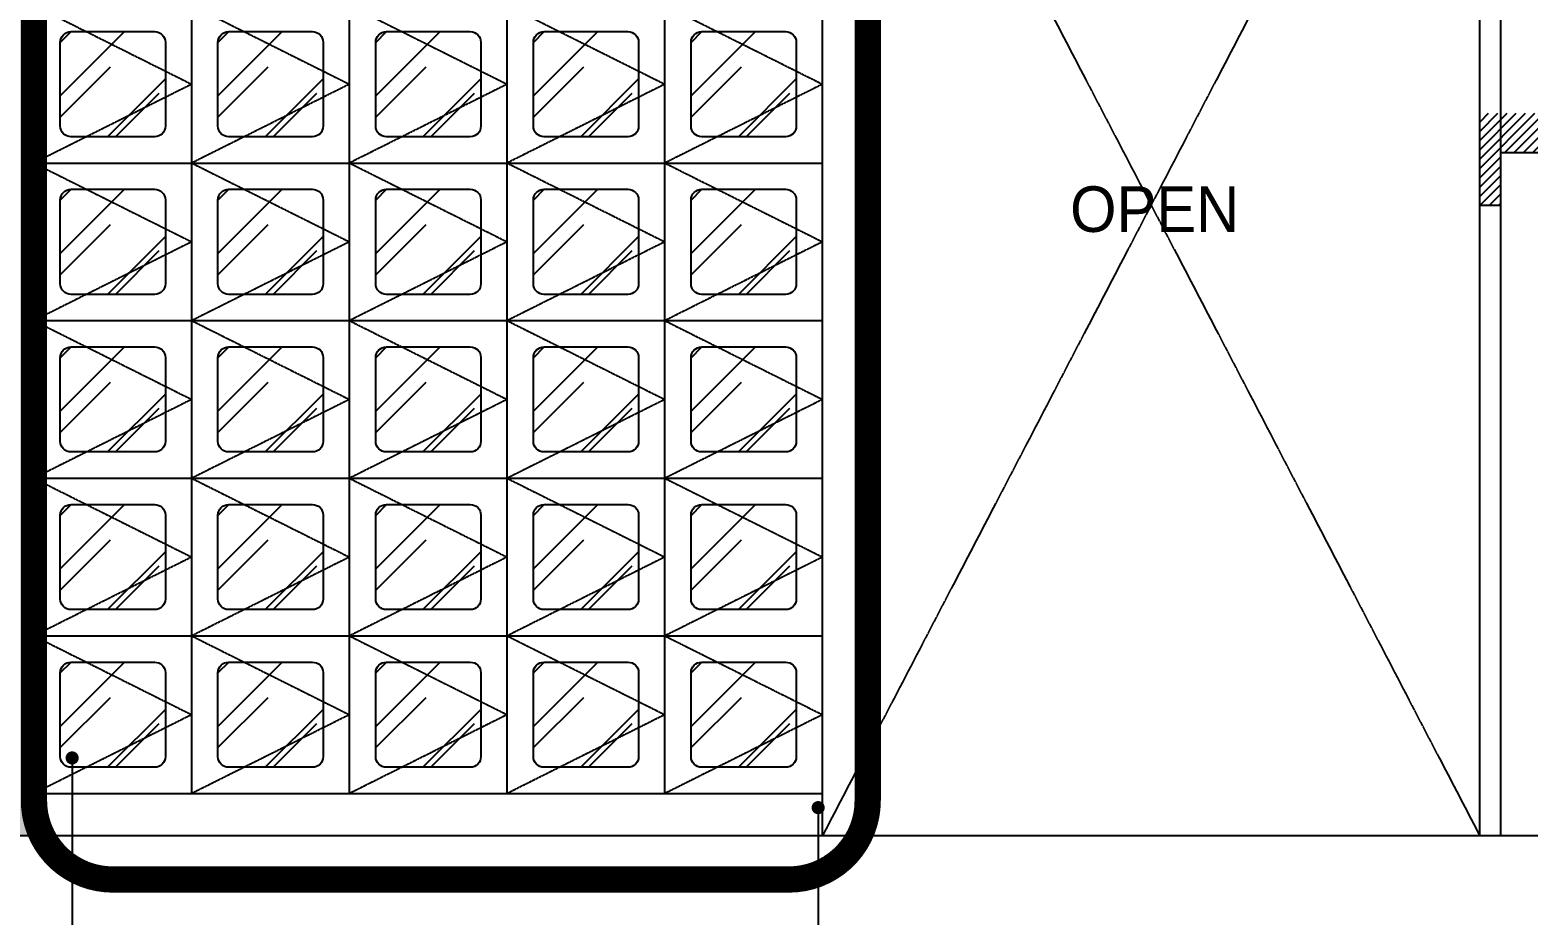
# Model space of a CAD drawing. Header units: millimetres. Extents: x 2050 to 23193, y 1089 to 24925.
# Drawn here: x 7106 to 9956, y 18864 to 20549 of the extents above; entities that cross this region are included whole.
import ezdxf
from ezdxf.enums import TextEntityAlignment as Align

# ---------------------------------------------------------------- set-up
doc = ezdxf.new("R2010")
doc.units = ezdxf.units.MM
for name, pattern in [('CENTER2', [28.575, 19.05, -3.175, 3.175, -3.175]), ('CONTINOUS', [0]), ('HIDDEN2', [1, 0.5, -0.5])]:
    doc.linetypes.add(name, pattern=pattern)
doc.layers.add('도면폼선_타이틀', color=7, linetype='Continuous')
doc.styles.add('도면타이틀', font='')
doc.styles.add('아트애이앤이', font='HYWULM.TTF')
doc.styles.get('도면타이틀').set_extended_font_data('HY울릉도L')
doc.dimstyles.new('dfsfsf', dxfattribs={"dimscale": 50, "dimtxt": 2.2, "dimasz": 1, "dimexe": 1.5, "dimexo": 1.5, "dimgap": 1, "dimtad": 1, "dimdec": 0, "dimlunit": 6, "dimtxsty": '도면타이틀', "dimblk": 'DOT', "dimcen": 2.5, "dimclrd": 9, "dimclre": 9, "dimclrt": 7, "dimadec": 0, "dimazin": 0, "dimtfac": 1, "dimtdec": 0, "dimtix": 1, "dimtmove": 2, "dimatfit": 3, "dimldrblk": 'DOT', "dimfxl": 1.5, "dimarcsym": 0})

# ---------------------------------------------------------------- blocks, each defined once
blk = doc.blocks.new('_Dot')
at = {"color": 0, "linetype": 'ByBlock', "lineweight": -2}
blk.add_line((-0.5, 0), (-1, 0), dxfattribs=at)
at = {"color": 0, "linetype": 'ByBlock', "const_width": 0.5}
blk.add_lwpolyline([(-0.25, 0, 1), (0.25, 0, 1)], format="xyb", close=True, dxfattribs=at)
blk = doc.blocks.new('DOT')
at = {"color": 0, "linetype": 'ByBlock'}
blk.add_line((-0.5, 0), (-1, 0), dxfattribs=at)
at = {"color": 0, "linetype": 'ByBlock', "const_width": 0.5}
blk.add_lwpolyline([(-0.25, 0, 1), (0.25, 0, 1)], format="xyb", close=True, dxfattribs=at)

msp = doc.modelspace()

# ---------------------------------------------------------------- hatches: boundary and pattern name
at = {"ltscale": 2, "transparency": 33554534}
h = msp.add_hatch(dxfattribs=at)
h.set_pattern_fill('DOTS,_O', color=8, scale=300)
h.set_pattern_definition([(0, (308901.143, 580077.199), (9.375, 18.75), [0, -18.75])])
h.paths.add_polyline_path([(7113.5, 21415.8), (7013.5, 21415.8), (7013.5, 19016.1), (7113.5, 19016.1)])
at = {"ltscale": 2}
h = msp.add_hatch(dxfattribs=at)
h.set_pattern_fill('AR-RROOF', color=8, scale=150, angle=45, style=0)
h.set_pattern_definition([(45, (308901.14, 579477.2), (127.27922, 339.411255), [2250, -300, 750, -150]), (45, (308989.18, 579671.3), (-247.13382, 35.001786), [450, -49.5, 900, -112.5]), (45, (308864.02, 579620.39), (480.479058, 622.607521), [1200, -210, 600, -150])])
edge = h.paths.add_edge_path()
edge.add_line((7183.5, 20545.8), (7343.5, 20545.8))
edge.add_arc((7343.5, 20525.8), 20, 0, 90, ccw=False)
edge.add_line((7363.5, 20525.8), (7363.5, 20365.8))
edge.add_arc((7343.5, 20365.8), 20, -90, 0, ccw=False)
edge.add_line((7343.5, 20345.8), (7183.5, 20345.8))
edge.add_arc((7183.5, 20365.8), 20, 180, 270, ccw=False)
edge.add_line((7163.5, 20365.8), (7163.5, 20525.8))
edge.add_arc((7183.5, 20525.8), 20, 90, 180, ccw=False)
h = msp.add_hatch(dxfattribs=at)
h.set_pattern_fill('AR-RROOF', color=8, scale=150, angle=45, style=0)
h.set_pattern_definition([(45, (309201.14, 579477.2), (127.27922, 339.411255), [2250, -300, 750, -150]), (45, (309289.18, 579671.3), (-247.13382, 35.001786), [450, -49.5, 900, -112.5]), (45, (309164.02, 579620.39), (480.479058, 622.607521), [1200, -210, 600, -150])])
edge = h.paths.add_edge_path()
edge.add_line((7483.5, 20545.8), (7643.5, 20545.8))
edge.add_arc((7643.5, 20525.8), 20, 0, 90, ccw=False)
edge.add_line((7663.5, 20525.8), (7663.5, 20365.8))
edge.add_arc((7643.5, 20365.8), 20, -90, 0, ccw=False)
edge.add_line((7643.5, 20345.8), (7483.5, 20345.8))
edge.add_arc((7483.5, 20365.8), 20, 180, 270, ccw=False)
edge.add_line((7463.5, 20365.8), (7463.5, 20525.8))
edge.add_arc((7483.5, 20525.8), 20, 90, 180, ccw=False)
h = msp.add_hatch(dxfattribs=at)
h.set_pattern_fill('AR-RROOF', color=8, scale=150, angle=45, style=0)
h.set_pattern_definition([(45, (309501.14, 579477.2), (127.27922, 339.411255), [2250, -300, 750, -150]), (45, (309589.18, 579671.3), (-247.13382, 35.001786), [450, -49.5, 900, -112.5]), (45, (309464.02, 579620.39), (480.479058, 622.607521), [1200, -210, 600, -150])])
edge = h.paths.add_edge_path()
edge.add_line((7783.5, 20545.8), (7943.5, 20545.8))
edge.add_arc((7943.5, 20525.8), 20, 0, 90, ccw=False)
edge.add_line((7963.5, 20525.8), (7963.5, 20365.8))
edge.add_arc((7943.5, 20365.8), 20, -90, 0, ccw=False)
edge.add_line((7943.5, 20345.8), (7783.5, 20345.8))
edge.add_arc((7783.5, 20365.8), 20, 180, 270, ccw=False)
edge.add_line((7763.5, 20365.8), (7763.5, 20525.8))
edge.add_arc((7783.5, 20525.8), 20, 90, 180, ccw=False)
h = msp.add_hatch(dxfattribs=at)
h.set_pattern_fill('AR-RROOF', color=8, scale=150, angle=45, style=0)
h.set_pattern_definition([(45, (309801.14, 579477.2), (127.27922, 339.411255), [2250, -300, 750, -150]), (45, (309889.18, 579671.3), (-247.13382, 35.001786), [450, -49.5, 900, -112.5]), (45, (309764.02, 579620.39), (480.479058, 622.607521), [1200, -210, 600, -150])])
edge = h.paths.add_edge_path()
edge.add_line((8083.5, 20545.8), (8243.5, 20545.8))
edge.add_arc((8243.5, 20525.8), 20, 0, 90, ccw=False)
edge.add_line((8263.5, 20525.8), (8263.5, 20365.8))
edge.add_arc((8243.5, 20365.8), 20, -90, 0, ccw=False)
edge.add_line((8243.5, 20345.8), (8083.5, 20345.8))
edge.add_arc((8083.5, 20365.8), 20, 180, 270, ccw=False)
edge.add_line((8063.5, 20365.8), (8063.5, 20525.8))
edge.add_arc((8083.5, 20525.8), 20, 90, 180, ccw=False)
h = msp.add_hatch(dxfattribs=at)
h.set_pattern_fill('AR-RROOF', color=8, scale=150, angle=45, style=0)
h.set_pattern_definition([(45, (310101.14, 579477.2), (127.27922, 339.411255), [2250, -300, 750, -150]), (45, (310189.18, 579671.3), (-247.13382, 35.001786), [450, -49.5, 900, -112.5]), (45, (310064.02, 579620.39), (480.479058, 622.607521), [1200, -210, 600, -150])])
edge = h.paths.add_edge_path()
edge.add_line((8383.5, 20545.8), (8543.5, 20545.8))
edge.add_arc((8543.5, 20525.8), 20, 0, 90, ccw=False)
edge.add_line((8563.5, 20525.8), (8563.5, 20365.8))
edge.add_arc((8543.5, 20365.8), 20, -90, 0, ccw=False)
edge.add_line((8543.5, 20345.8), (8383.5, 20345.8))
edge.add_arc((8383.5, 20365.8), 20, 180, 270, ccw=False)
edge.add_line((8363.5, 20365.8), (8363.5, 20525.8))
edge.add_arc((8383.5, 20525.8), 20, 90, 180, ccw=False)
at = {"ltscale": 2, "transparency": 33554534}
h = msp.add_hatch(dxfattribs=at)
h.set_pattern_fill('ANSI31', color=251, scale=100)
h.set_pattern_definition([(45, (307120.614, 579773.019), (-8.83883476, 8.83883476), [])])
h.paths.add_polyline_path([(10813, 20390.4), (10623.5, 20390.4), (10623.5, 20315.8), (10813, 20315.8)])
h.paths.add_polyline_path([(10623.5, 20390.4), (10583.5, 20390.4), (10583.5, 20215.8), (10623.5, 20215.8), (10623.5, 20315.8)])
h.paths.add_polyline_path([(10583.5, 20390.4), (10383.5, 20390.4), (10383.5, 20315.8), (10583.5, 20315.8)])
h.paths.add_polyline_path([(10383.5, 20390.4), (10343.5, 20390.4), (10343.5, 20215.8), (10383.5, 20215.8), (10383.5, 20315.8)])
h.paths.add_polyline_path([(10343.5, 20390.4), (10143.5, 20390.4), (10143.5, 20315.8), (10343.5, 20315.8)])
h.paths.add_polyline_path([(10143.5, 20390.4), (10103.5, 20390.4), (10103.5, 20215.8), (10143.5, 20215.8), (10143.5, 20315.8)])
h.paths.add_polyline_path([(10103.5, 20390.4), (9903.5, 20390.4), (9903.5, 20315.8), (10103.5, 20315.8)])
h.paths.add_polyline_path([(9903.5, 20390.4), (9863.5, 20390.4), (9863.5, 20215.8), (9903.5, 20215.8), (9903.5, 20315.8)])
at = {"ltscale": 2}
h = msp.add_hatch(dxfattribs=at)
h.set_pattern_fill('AR-RROOF', color=8, scale=150, angle=45, style=0)
h.set_pattern_definition([(45, (308901.14, 579177.2), (127.27922, 339.411255), [2250, -300, 750, -150]), (45, (308989.18, 579371.3), (-247.13382, 35.001786), [450, -49.5, 900, -112.5]), (45, (308864.02, 579320.39), (480.479058, 622.607521), [1200, -210, 600, -150])])
edge = h.paths.add_edge_path()
edge.add_line((7183.5, 20245.8), (7343.5, 20245.8))
edge.add_arc((7343.5, 20225.8), 20, 0, 90, ccw=False)
edge.add_line((7363.5, 20225.8), (7363.5, 20065.8))
edge.add_arc((7343.5, 20065.8), 20, -90, 0, ccw=False)
edge.add_line((7343.5, 20045.8), (7183.5, 20045.8))
edge.add_arc((7183.5, 20065.8), 20, 180, 270, ccw=False)
edge.add_line((7163.5, 20065.8), (7163.5, 20225.8))
edge.add_arc((7183.5, 20225.8), 20, 90, 180, ccw=False)
h = msp.add_hatch(dxfattribs=at)
h.set_pattern_fill('AR-RROOF', color=8, scale=150, angle=45, style=0)
h.set_pattern_definition([(45, (309201.14, 579177.2), (127.27922, 339.411255), [2250, -300, 750, -150]), (45, (309289.18, 579371.3), (-247.13382, 35.001786), [450, -49.5, 900, -112.5]), (45, (309164.02, 579320.39), (480.479058, 622.607521), [1200, -210, 600, -150])])
edge = h.paths.add_edge_path()
edge.add_line((7483.5, 20245.8), (7643.5, 20245.8))
edge.add_arc((7643.5, 20225.8), 20, 0, 90, ccw=False)
edge.add_line((7663.5, 20225.8), (7663.5, 20065.8))
edge.add_arc((7643.5, 20065.8), 20, -90, 0, ccw=False)
edge.add_line((7643.5, 20045.8), (7483.5, 20045.8))
edge.add_arc((7483.5, 20065.8), 20, 180, 270, ccw=False)
edge.add_line((7463.5, 20065.8), (7463.5, 20225.8))
edge.add_arc((7483.5, 20225.8), 20, 90, 180, ccw=False)
h = msp.add_hatch(dxfattribs=at)
h.set_pattern_fill('AR-RROOF', color=8, scale=150, angle=45, style=0)
h.set_pattern_definition([(45, (309501.14, 579177.2), (127.27922, 339.411255), [2250, -300, 750, -150]), (45, (309589.18, 579371.3), (-247.13382, 35.001786), [450, -49.5, 900, -112.5]), (45, (309464.02, 579320.39), (480.479058, 622.607521), [1200, -210, 600, -150])])
edge = h.paths.add_edge_path()
edge.add_line((7783.5, 20245.8), (7943.5, 20245.8))
edge.add_arc((7943.5, 20225.8), 20, 0, 90, ccw=False)
edge.add_line((7963.5, 20225.8), (7963.5, 20065.8))
edge.add_arc((7943.5, 20065.8), 20, -90, 0, ccw=False)
edge.add_line((7943.5, 20045.8), (7783.5, 20045.8))
edge.add_arc((7783.5, 20065.8), 20, 180, 270, ccw=False)
edge.add_line((7763.5, 20065.8), (7763.5, 20225.8))
edge.add_arc((7783.5, 20225.8), 20, 90, 180, ccw=False)
h = msp.add_hatch(dxfattribs=at)
h.set_pattern_fill('AR-RROOF', color=8, scale=150, angle=45, style=0)
h.set_pattern_definition([(45, (309801.14, 579177.2), (127.27922, 339.411255), [2250, -300, 750, -150]), (45, (309889.18, 579371.3), (-247.13382, 35.001786), [450, -49.5, 900, -112.5]), (45, (309764.02, 579320.39), (480.479058, 622.607521), [1200, -210, 600, -150])])
edge = h.paths.add_edge_path()
edge.add_line((8083.5, 20245.8), (8243.5, 20245.8))
edge.add_arc((8243.5, 20225.8), 20, 0, 90, ccw=False)
edge.add_line((8263.5, 20225.8), (8263.5, 20065.8))
edge.add_arc((8243.5, 20065.8), 20, -90, 0, ccw=False)
edge.add_line((8243.5, 20045.8), (8083.5, 20045.8))
edge.add_arc((8083.5, 20065.8), 20, 180, 270, ccw=False)
edge.add_line((8063.5, 20065.8), (8063.5, 20225.8))
edge.add_arc((8083.5, 20225.8), 20, 90, 180, ccw=False)
h = msp.add_hatch(dxfattribs=at)
h.set_pattern_fill('AR-RROOF', color=8, scale=150, angle=45, style=0)
h.set_pattern_definition([(45, (310101.14, 579177.2), (127.27922, 339.411255), [2250, -300, 750, -150]), (45, (310189.18, 579371.3), (-247.13382, 35.001786), [450, -49.5, 900, -112.5]), (45, (310064.02, 579320.39), (480.479058, 622.607521), [1200, -210, 600, -150])])
edge = h.paths.add_edge_path()
edge.add_line((8383.5, 20245.8), (8543.5, 20245.8))
edge.add_arc((8543.5, 20225.8), 20, 0, 90, ccw=False)
edge.add_line((8563.5, 20225.8), (8563.5, 20065.8))
edge.add_arc((8543.5, 20065.8), 20, -90, 0, ccw=False)
edge.add_line((8543.5, 20045.8), (8383.5, 20045.8))
edge.add_arc((8383.5, 20065.8), 20, 180, 270, ccw=False)
edge.add_line((8363.5, 20065.8), (8363.5, 20225.8))
edge.add_arc((8383.5, 20225.8), 20, 90, 180, ccw=False)
h = msp.add_hatch(dxfattribs=at)
h.set_pattern_fill('AR-RROOF', color=8, scale=150, angle=45, style=0)
h.set_pattern_definition([(45, (308901.14, 578877.2), (127.27922, 339.411255), [2250, -300, 750, -150]), (45, (308989.18, 579071.3), (-247.13382, 35.001786), [450, -49.5, 900, -112.5]), (45, (308864.02, 579020.39), (480.479058, 622.607521), [1200, -210, 600, -150])])
edge = h.paths.add_edge_path()
edge.add_line((7183.5, 19945.8), (7343.5, 19945.8))
edge.add_arc((7343.5, 19925.8), 20, 0, 90, ccw=False)
edge.add_line((7363.5, 19925.8), (7363.5, 19765.8))
edge.add_arc((7343.5, 19765.8), 20, -90, 0, ccw=False)
edge.add_line((7343.5, 19745.8), (7183.5, 19745.8))
edge.add_arc((7183.5, 19765.8), 20, 180, 270, ccw=False)
edge.add_line((7163.5, 19765.8), (7163.5, 19925.8))
edge.add_arc((7183.5, 19925.8), 20, 90, 180, ccw=False)
h = msp.add_hatch(dxfattribs=at)
h.set_pattern_fill('AR-RROOF', color=8, scale=150, angle=45, style=0)
h.set_pattern_definition([(45, (309201.14, 578877.2), (127.27922, 339.411255), [2250, -300, 750, -150]), (45, (309289.18, 579071.3), (-247.13382, 35.001786), [450, -49.5, 900, -112.5]), (45, (309164.02, 579020.39), (480.479058, 622.607521), [1200, -210, 600, -150])])
edge = h.paths.add_edge_path()
edge.add_line((7483.5, 19945.8), (7643.5, 19945.8))
edge.add_arc((7643.5, 19925.8), 20, 0, 90, ccw=False)
edge.add_line((7663.5, 19925.8), (7663.5, 19765.8))
edge.add_arc((7643.5, 19765.8), 20, -90, 0, ccw=False)
edge.add_line((7643.5, 19745.8), (7483.5, 19745.8))
edge.add_arc((7483.5, 19765.8), 20, 180, 270, ccw=False)
edge.add_line((7463.5, 19765.8), (7463.5, 19925.8))
edge.add_arc((7483.5, 19925.8), 20, 90, 180, ccw=False)
h = msp.add_hatch(dxfattribs=at)
h.set_pattern_fill('AR-RROOF', color=8, scale=150, angle=45, style=0)
h.set_pattern_definition([(45, (309501.14, 578877.2), (127.27922, 339.411255), [2250, -300, 750, -150]), (45, (309589.18, 579071.3), (-247.13382, 35.001786), [450, -49.5, 900, -112.5]), (45, (309464.02, 579020.39), (480.479058, 622.607521), [1200, -210, 600, -150])])
edge = h.paths.add_edge_path()
edge.add_line((7783.5, 19945.8), (7943.5, 19945.8))
edge.add_arc((7943.5, 19925.8), 20, 0, 90, ccw=False)
edge.add_line((7963.5, 19925.8), (7963.5, 19765.8))
edge.add_arc((7943.5, 19765.8), 20, -90, 0, ccw=False)
edge.add_line((7943.5, 19745.8), (7783.5, 19745.8))
edge.add_arc((7783.5, 19765.8), 20, 180, 270, ccw=False)
edge.add_line((7763.5, 19765.8), (7763.5, 19925.8))
edge.add_arc((7783.5, 19925.8), 20, 90, 180, ccw=False)
h = msp.add_hatch(dxfattribs=at)
h.set_pattern_fill('AR-RROOF', color=8, scale=150, angle=45, style=0)
h.set_pattern_definition([(45, (309801.14, 578877.2), (127.27922, 339.411255), [2250, -300, 750, -150]), (45, (309889.18, 579071.3), (-247.13382, 35.001786), [450, -49.5, 900, -112.5]), (45, (309764.02, 579020.39), (480.479058, 622.607521), [1200, -210, 600, -150])])
edge = h.paths.add_edge_path()
edge.add_line((8083.5, 19945.8), (8243.5, 19945.8))
edge.add_arc((8243.5, 19925.8), 20, 0, 90, ccw=False)
edge.add_line((8263.5, 19925.8), (8263.5, 19765.8))
edge.add_arc((8243.5, 19765.8), 20, -90, 0, ccw=False)
edge.add_line((8243.5, 19745.8), (8083.5, 19745.8))
edge.add_arc((8083.5, 19765.8), 20, 180, 270, ccw=False)
edge.add_line((8063.5, 19765.8), (8063.5, 19925.8))
edge.add_arc((8083.5, 19925.8), 20, 90, 180, ccw=False)
h = msp.add_hatch(dxfattribs=at)
h.set_pattern_fill('AR-RROOF', color=8, scale=150, angle=45, style=0)
h.set_pattern_definition([(45, (310101.14, 578877.2), (127.27922, 339.411255), [2250, -300, 750, -150]), (45, (310189.18, 579071.3), (-247.13382, 35.001786), [450, -49.5, 900, -112.5]), (45, (310064.02, 579020.39), (480.479058, 622.607521), [1200, -210, 600, -150])])
edge = h.paths.add_edge_path()
edge.add_line((8383.5, 19945.8), (8543.5, 19945.8))
edge.add_arc((8543.5, 19925.8), 20, 0, 90, ccw=False)
edge.add_line((8563.5, 19925.8), (8563.5, 19765.8))
edge.add_arc((8543.5, 19765.8), 20, -90, 0, ccw=False)
edge.add_line((8543.5, 19745.8), (8383.5, 19745.8))
edge.add_arc((8383.5, 19765.8), 20, 180, 270, ccw=False)
edge.add_line((8363.5, 19765.8), (8363.5, 19925.8))
edge.add_arc((8383.5, 19925.8), 20, 90, 180, ccw=False)
h = msp.add_hatch(dxfattribs=at)
h.set_pattern_fill('AR-RROOF', color=8, scale=150, angle=45, style=0)
h.set_pattern_definition([(45, (308901.14, 578577.2), (127.27922, 339.411255), [2250, -300, 750, -150]), (45, (308989.18, 578771.3), (-247.13382, 35.001786), [450, -49.5, 900, -112.5]), (45, (308864.02, 578720.39), (480.479058, 622.607521), [1200, -210, 600, -150])])
edge = h.paths.add_edge_path()
edge.add_line((7183.5, 19645.8), (7343.5, 19645.8))
edge.add_arc((7343.5, 19625.8), 20, 0, 90, ccw=False)
edge.add_line((7363.5, 19625.8), (7363.5, 19465.8))
edge.add_arc((7343.5, 19465.8), 20, -90, 0, ccw=False)
edge.add_line((7343.5, 19445.8), (7183.5, 19445.8))
edge.add_arc((7183.5, 19465.8), 20, 180, 270, ccw=False)
edge.add_line((7163.5, 19465.8), (7163.5, 19625.8))
edge.add_arc((7183.5, 19625.8), 20, 90, 180, ccw=False)
h = msp.add_hatch(dxfattribs=at)
h.set_pattern_fill('AR-RROOF', color=8, scale=150, angle=45, style=0)
h.set_pattern_definition([(45, (309201.14, 578577.2), (127.27922, 339.411255), [2250, -300, 750, -150]), (45, (309289.18, 578771.3), (-247.13382, 35.001786), [450, -49.5, 900, -112.5]), (45, (309164.02, 578720.39), (480.479058, 622.607521), [1200, -210, 600, -150])])
edge = h.paths.add_edge_path()
edge.add_line((7483.5, 19645.8), (7643.5, 19645.8))
edge.add_arc((7643.5, 19625.8), 20, 0, 90, ccw=False)
edge.add_line((7663.5, 19625.8), (7663.5, 19465.8))
edge.add_arc((7643.5, 19465.8), 20, -90, 0, ccw=False)
edge.add_line((7643.5, 19445.8), (7483.5, 19445.8))
edge.add_arc((7483.5, 19465.8), 20, 180, 270, ccw=False)
edge.add_line((7463.5, 19465.8), (7463.5, 19625.8))
edge.add_arc((7483.5, 19625.8), 20, 90, 180, ccw=False)
h = msp.add_hatch(dxfattribs=at)
h.set_pattern_fill('AR-RROOF', color=8, scale=150, angle=45, style=0)
h.set_pattern_definition([(45, (309501.14, 578577.2), (127.27922, 339.411255), [2250, -300, 750, -150]), (45, (309589.18, 578771.3), (-247.13382, 35.001786), [450, -49.5, 900, -112.5]), (45, (309464.02, 578720.39), (480.479058, 622.607521), [1200, -210, 600, -150])])
edge = h.paths.add_edge_path()
edge.add_line((7783.5, 19645.8), (7943.5, 19645.8))
edge.add_arc((7943.5, 19625.8), 20, 0, 90, ccw=False)
edge.add_line((7963.5, 19625.8), (7963.5, 19465.8))
edge.add_arc((7943.5, 19465.8), 20, -90, 0, ccw=False)
edge.add_line((7943.5, 19445.8), (7783.5, 19445.8))
edge.add_arc((7783.5, 19465.8), 20, 180, 270, ccw=False)
edge.add_line((7763.5, 19465.8), (7763.5, 19625.8))
edge.add_arc((7783.5, 19625.8), 20, 90, 180, ccw=False)
h = msp.add_hatch(dxfattribs=at)
h.set_pattern_fill('AR-RROOF', color=8, scale=150, angle=45, style=0)
h.set_pattern_definition([(45, (309801.14, 578577.2), (127.27922, 339.411255), [2250, -300, 750, -150]), (45, (309889.18, 578771.3), (-247.13382, 35.001786), [450, -49.5, 900, -112.5]), (45, (309764.02, 578720.39), (480.479058, 622.607521), [1200, -210, 600, -150])])
edge = h.paths.add_edge_path()
edge.add_line((8083.5, 19645.8), (8243.5, 19645.8))
edge.add_arc((8243.5, 19625.8), 20, 0, 90, ccw=False)
edge.add_line((8263.5, 19625.8), (8263.5, 19465.8))
edge.add_arc((8243.5, 19465.8), 20, -90, 0, ccw=False)
edge.add_line((8243.5, 19445.8), (8083.5, 19445.8))
edge.add_arc((8083.5, 19465.8), 20, 180, 270, ccw=False)
edge.add_line((8063.5, 19465.8), (8063.5, 19625.8))
edge.add_arc((8083.5, 19625.8), 20, 90, 180, ccw=False)
h = msp.add_hatch(dxfattribs=at)
h.set_pattern_fill('AR-RROOF', color=8, scale=150, angle=45, style=0)
h.set_pattern_definition([(45, (310101.14, 578577.2), (127.27922, 339.411255), [2250, -300, 750, -150]), (45, (310189.18, 578771.3), (-247.13382, 35.001786), [450, -49.5, 900, -112.5]), (45, (310064.02, 578720.39), (480.479058, 622.607521), [1200, -210, 600, -150])])
edge = h.paths.add_edge_path()
edge.add_line((8383.5, 19645.8), (8543.5, 19645.8))
edge.add_arc((8543.5, 19625.8), 20, 0, 90, ccw=False)
edge.add_line((8563.5, 19625.8), (8563.5, 19465.8))
edge.add_arc((8543.5, 19465.8), 20, -90, 0, ccw=False)
edge.add_line((8543.5, 19445.8), (8383.5, 19445.8))
edge.add_arc((8383.5, 19465.8), 20, 180, 270, ccw=False)
edge.add_line((8363.5, 19465.8), (8363.5, 19625.8))
edge.add_arc((8383.5, 19625.8), 20, 90, 180, ccw=False)
h = msp.add_hatch(dxfattribs=at)
h.set_pattern_fill('AR-RROOF', color=8, scale=150, angle=45, style=0)
h.set_pattern_definition([(45, (308901.14, 578277.2), (127.27922, 339.411255), [2250, -300, 750, -150]), (45, (308989.18, 578471.3), (-247.13382, 35.001786), [450, -49.5, 900, -112.5]), (45, (308864.02, 578420.39), (480.479058, 622.607521), [1200, -210, 600, -150])])
edge = h.paths.add_edge_path()
edge.add_line((7183.5, 19345.8), (7343.5, 19345.8))
edge.add_arc((7343.5, 19325.8), 20, 0, 90, ccw=False)
edge.add_line((7363.5, 19325.8), (7363.5, 19165.8))
edge.add_arc((7343.5, 19165.8), 20, -90, 0, ccw=False)
edge.add_line((7343.5, 19145.8), (7183.5, 19145.8))
edge.add_arc((7183.5, 19165.8), 20, 180, 270, ccw=False)
edge.add_line((7163.5, 19165.8), (7163.5, 19325.8))
edge.add_arc((7183.5, 19325.8), 20, 90, 180, ccw=False)
h = msp.add_hatch(dxfattribs=at)
h.set_pattern_fill('AR-RROOF', color=8, scale=150, angle=45, style=0)
h.set_pattern_definition([(45, (309201.14, 578277.2), (127.27922, 339.411255), [2250, -300, 750, -150]), (45, (309289.18, 578471.3), (-247.13382, 35.001786), [450, -49.5, 900, -112.5]), (45, (309164.02, 578420.39), (480.479058, 622.607521), [1200, -210, 600, -150])])
edge = h.paths.add_edge_path()
edge.add_line((7483.5, 19345.8), (7643.5, 19345.8))
edge.add_arc((7643.5, 19325.8), 20, 0, 90, ccw=False)
edge.add_line((7663.5, 19325.8), (7663.5, 19165.8))
edge.add_arc((7643.5, 19165.8), 20, -90, 0, ccw=False)
edge.add_line((7643.5, 19145.8), (7483.5, 19145.8))
edge.add_arc((7483.5, 19165.8), 20, 180, 270, ccw=False)
edge.add_line((7463.5, 19165.8), (7463.5, 19325.8))
edge.add_arc((7483.5, 19325.8), 20, 90, 180, ccw=False)
h = msp.add_hatch(dxfattribs=at)
h.set_pattern_fill('AR-RROOF', color=8, scale=150, angle=45, style=0)
h.set_pattern_definition([(45, (309501.14, 578277.2), (127.27922, 339.411255), [2250, -300, 750, -150]), (45, (309589.18, 578471.3), (-247.13382, 35.001786), [450, -49.5, 900, -112.5]), (45, (309464.02, 578420.39), (480.479058, 622.607521), [1200, -210, 600, -150])])
edge = h.paths.add_edge_path()
edge.add_line((7783.5, 19345.8), (7943.5, 19345.8))
edge.add_arc((7943.5, 19325.8), 20, 0, 90, ccw=False)
edge.add_line((7963.5, 19325.8), (7963.5, 19165.8))
edge.add_arc((7943.5, 19165.8), 20, -90, 0, ccw=False)
edge.add_line((7943.5, 19145.8), (7783.5, 19145.8))
edge.add_arc((7783.5, 19165.8), 20, 180, 270, ccw=False)
edge.add_line((7763.5, 19165.8), (7763.5, 19325.8))
edge.add_arc((7783.5, 19325.8), 20, 90, 180, ccw=False)
h = msp.add_hatch(dxfattribs=at)
h.set_pattern_fill('AR-RROOF', color=8, scale=150, angle=45, style=0)
h.set_pattern_definition([(45, (309801.14, 578277.2), (127.27922, 339.411255), [2250, -300, 750, -150]), (45, (309889.18, 578471.3), (-247.13382, 35.001786), [450, -49.5, 900, -112.5]), (45, (309764.02, 578420.39), (480.479058, 622.607521), [1200, -210, 600, -150])])
edge = h.paths.add_edge_path()
edge.add_line((8083.5, 19345.8), (8243.5, 19345.8))
edge.add_arc((8243.5, 19325.8), 20, 0, 90, ccw=False)
edge.add_line((8263.5, 19325.8), (8263.5, 19165.8))
edge.add_arc((8243.5, 19165.8), 20, -90, 0, ccw=False)
edge.add_line((8243.5, 19145.8), (8083.5, 19145.8))
edge.add_arc((8083.5, 19165.8), 20, 180, 270, ccw=False)
edge.add_line((8063.5, 19165.8), (8063.5, 19325.8))
edge.add_arc((8083.5, 19325.8), 20, 90, 180, ccw=False)
h = msp.add_hatch(dxfattribs=at)
h.set_pattern_fill('AR-RROOF', color=8, scale=150, angle=45, style=0)
h.set_pattern_definition([(45, (310101.14, 578277.2), (127.27922, 339.411255), [2250, -300, 750, -150]), (45, (310189.18, 578471.3), (-247.13382, 35.001786), [450, -49.5, 900, -112.5]), (45, (310064.02, 578420.39), (480.479058, 622.607521), [1200, -210, 600, -150])])
edge = h.paths.add_edge_path()
edge.add_line((8383.5, 19345.8), (8543.5, 19345.8))
edge.add_arc((8543.5, 19325.8), 20, 0, 90, ccw=False)
edge.add_line((8563.5, 19325.8), (8563.5, 19165.8))
edge.add_arc((8543.5, 19165.8), 20, -90, 0, ccw=False)
edge.add_line((8543.5, 19145.8), (8383.5, 19145.8))
edge.add_arc((8383.5, 19165.8), 20, 180, 270, ccw=False)
edge.add_line((8363.5, 19165.8), (8363.5, 19325.8))
edge.add_arc((8383.5, 19325.8), 20, 90, 180, ccw=False)

# ---------------------------------------------------------------- linework, layer by layer
at = {"color": 3, "linetype": 'CONTINOUS', "ltscale": 0.5}
for p, q in [((7113.5, 19015.8), (7113.5, 21415.8)), ((9863.5, 19015.8), (9863.5, 21415.8)), ((4333.5, 19015.8), (16063.5, 19015.8))]:
    msp.add_line(p, q, dxfattribs=at)
at = {"color": 4, "linetype": 'CONTINOUS', "ltscale": 0.5}
for p, q in [((8613.5, 19015.8), (8613.5, 21415.8)), ((7113.5, 19095.8), (8613.5, 19095.8))]:
    msp.add_line(p, q, dxfattribs=at)
at = {"color": 1, "linetype": 'CENTER2', "ltscale": 0.05}
for p, q in [((9863.5, 21415.8), (8613.5, 19015.8)), ((8613.5, 21415.8), (9863.5, 19015.8))]:
    msp.add_line(p, q, dxfattribs=at)
at = {"color": 5, "linetype": 'CONTINOUS', "ltscale": 0.5}
msp.add_line((9903.5, 19015.8), (9903.5, 21415.8), dxfattribs=at)
at = {"color": 6, "linetype": 'CONTINOUS', "ltscale": 0.5}
for p, q in [((7413.5, 19095.8), (7413.5, 21195.8)), ((7713.5, 19095.8), (7713.5, 21195.8)), ((8013.5, 19095.8), (8013.5, 21195.8)), ((8313.5, 19095.8), (8313.5, 21195.8)), ((7113.5, 20295.8), (8613.5, 20295.8)), ((7113.5, 19995.8), (8613.5, 19995.8)), ((7113.5, 19695.8), (8613.5, 19695.8)), ((7113.5, 19395.8), (8613.5, 19395.8))]:
    msp.add_line(p, q, dxfattribs=at)
at = {"color": 1, "linetype": 'HIDDEN2', "const_width": 50}
msp.add_lwpolyline([(8549.4, 21250.9), (7263.5, 21250.9, 0.414214), (7113.5, 21100.9), (7113.5, 19082.1, 0.414214), (7263.5, 18932.1), (8549.4, 18932.1, 0.414214), (8699.4, 19082.1), (8699.4, 21100.9, 0.414214)], format="xyb", close=True, dxfattribs=at)
at = {"color": 1, "linetype": 'CENTER2', "ltscale": 0.04}
for points in [[(7113.5, 20595.8), (7413.5, 20445.8), (7113.5, 20295.8)], [(7413.5, 20595.8), (7713.5, 20445.8), (7413.5, 20295.8)], [(7713.5, 20595.8), (8013.5, 20445.8), (7713.5, 20295.8)], [(8013.5, 20595.8), (8313.5, 20445.8), (8013.5, 20295.8)], [(8313.5, 20595.8), (8613.5, 20445.8), (8313.5, 20295.8)], [(7113.5, 20295.8), (7413.5, 20145.8), (7113.5, 19995.8)], [(7413.5, 20295.8), (7713.5, 20145.8), (7413.5, 19995.8)], [(7713.5, 20295.8), (8013.5, 20145.8), (7713.5, 19995.8)], [(8013.5, 20295.8), (8313.5, 20145.8), (8013.5, 19995.8)], [(8313.5, 20295.8), (8613.5, 20145.8), (8313.5, 19995.8)], [(7113.5, 19995.8), (7413.5, 19845.8), (7113.5, 19695.8)], [(7413.5, 19995.8), (7713.5, 19845.8), (7413.5, 19695.8)], [(7713.5, 19995.8), (8013.5, 19845.8), (7713.5, 19695.8)], [(8013.5, 19995.8), (8313.5, 19845.8), (8013.5, 19695.8)], [(8313.5, 19995.8), (8613.5, 19845.8), (8313.5, 19695.8)], [(7113.5, 19695.8), (7413.5, 19545.8), (7113.5, 19395.8)], [(7413.5, 19695.8), (7713.5, 19545.8), (7413.5, 19395.8)], [(7713.5, 19695.8), (8013.5, 19545.8), (7713.5, 19395.8)], [(8013.5, 19695.8), (8313.5, 19545.8), (8013.5, 19395.8)], [(8313.5, 19695.8), (8613.5, 19545.8), (8313.5, 19395.8)], [(7113.5, 19395.8), (7413.5, 19245.8), (7113.5, 19095.8)], [(7413.5, 19395.8), (7713.5, 19245.8), (7413.5, 19095.8)], [(7713.5, 19395.8), (8013.5, 19245.8), (7713.5, 19095.8)], [(8013.5, 19395.8), (8313.5, 19245.8), (8013.5, 19095.8)], [(8313.5, 19395.8), (8613.5, 19245.8), (8313.5, 19095.8)]]:
    msp.add_lwpolyline(points, dxfattribs=at)
at = {"color": 6, "ltscale": 2}
for points in [[(7183.5, 20545.8), (7343.5, 20545.8, -0.414214), (7363.5, 20525.8), (7363.5, 20365.8, -0.414214), (7343.5, 20345.8), (7183.5, 20345.8, -0.414214), (7163.5, 20365.8), (7163.5, 20525.8, -0.414214)], [(7483.5, 20545.8), (7643.5, 20545.8, -0.414214), (7663.5, 20525.8), (7663.5, 20365.8, -0.414214), (7643.5, 20345.8), (7483.5, 20345.8, -0.414214), (7463.5, 20365.8), (7463.5, 20525.8, -0.414214)], [(7783.5, 20545.8), (7943.5, 20545.8, -0.414214), (7963.5, 20525.8), (7963.5, 20365.8, -0.414214), (7943.5, 20345.8), (7783.5, 20345.8, -0.414214), (7763.5, 20365.8), (7763.5, 20525.8, -0.414214)], [(8083.5, 20545.8), (8243.5, 20545.8, -0.414214), (8263.5, 20525.8), (8263.5, 20365.8, -0.414214), (8243.5, 20345.8), (8083.5, 20345.8, -0.414214), (8063.5, 20365.8), (8063.5, 20525.8, -0.414214)], [(8383.5, 20545.8), (8543.5, 20545.8, -0.414214), (8563.5, 20525.8), (8563.5, 20365.8, -0.414214), (8543.5, 20345.8), (8383.5, 20345.8, -0.414214), (8363.5, 20365.8), (8363.5, 20525.8, -0.414214)], [(7183.5, 20245.8), (7343.5, 20245.8, -0.414214), (7363.5, 20225.8), (7363.5, 20065.8, -0.414214), (7343.5, 20045.8), (7183.5, 20045.8, -0.414214), (7163.5, 20065.8), (7163.5, 20225.8, -0.414214)], [(7483.5, 20245.8), (7643.5, 20245.8, -0.414214), (7663.5, 20225.8), (7663.5, 20065.8, -0.414214), (7643.5, 20045.8), (7483.5, 20045.8, -0.414214), (7463.5, 20065.8), (7463.5, 20225.8, -0.414214)], [(7783.5, 20245.8), (7943.5, 20245.8, -0.414214), (7963.5, 20225.8), (7963.5, 20065.8, -0.414214), (7943.5, 20045.8), (7783.5, 20045.8, -0.414214), (7763.5, 20065.8), (7763.5, 20225.8, -0.414214)], [(8083.5, 20245.8), (8243.5, 20245.8, -0.414214), (8263.5, 20225.8), (8263.5, 20065.8, -0.414214), (8243.5, 20045.8), (8083.5, 20045.8, -0.414214), (8063.5, 20065.8), (8063.5, 20225.8, -0.414214)], [(8383.5, 20245.8), (8543.5, 20245.8, -0.414214), (8563.5, 20225.8), (8563.5, 20065.8, -0.414214), (8543.5, 20045.8), (8383.5, 20045.8, -0.414214), (8363.5, 20065.8), (8363.5, 20225.8, -0.414214)], [(7183.5, 19945.8), (7343.5, 19945.8, -0.414214), (7363.5, 19925.8), (7363.5, 19765.8, -0.414214), (7343.5, 19745.8), (7183.5, 19745.8, -0.414214), (7163.5, 19765.8), (7163.5, 19925.8, -0.414214)], [(7483.5, 19945.8), (7643.5, 19945.8, -0.414214), (7663.5, 19925.8), (7663.5, 19765.8, -0.414214), (7643.5, 19745.8), (7483.5, 19745.8, -0.414214), (7463.5, 19765.8), (7463.5, 19925.8, -0.414214)], [(7783.5, 19945.8), (7943.5, 19945.8, -0.414214), (7963.5, 19925.8), (7963.5, 19765.8, -0.414214), (7943.5, 19745.8), (7783.5, 19745.8, -0.414214), (7763.5, 19765.8), (7763.5, 19925.8, -0.414214)], [(8083.5, 19945.8), (8243.5, 19945.8, -0.414214), (8263.5, 19925.8), (8263.5, 19765.8, -0.414214), (8243.5, 19745.8), (8083.5, 19745.8, -0.414214), (8063.5, 19765.8), (8063.5, 19925.8, -0.414214)], [(8383.5, 19945.8), (8543.5, 19945.8, -0.414214), (8563.5, 19925.8), (8563.5, 19765.8, -0.414214), (8543.5, 19745.8), (8383.5, 19745.8, -0.414214), (8363.5, 19765.8), (8363.5, 19925.8, -0.414214)], [(7183.5, 19645.8), (7343.5, 19645.8, -0.414214), (7363.5, 19625.8), (7363.5, 19465.8, -0.414214), (7343.5, 19445.8), (7183.5, 19445.8, -0.414214), (7163.5, 19465.8), (7163.5, 19625.8, -0.414214)], [(7483.5, 19645.8), (7643.5, 19645.8, -0.414214), (7663.5, 19625.8), (7663.5, 19465.8, -0.414214), (7643.5, 19445.8), (7483.5, 19445.8, -0.414214), (7463.5, 19465.8), (7463.5, 19625.8, -0.414214)], [(7783.5, 19645.8), (7943.5, 19645.8, -0.414214), (7963.5, 19625.8), (7963.5, 19465.8, -0.414214), (7943.5, 19445.8), (7783.5, 19445.8, -0.414214), (7763.5, 19465.8), (7763.5, 19625.8, -0.414214)], [(8083.5, 19645.8), (8243.5, 19645.8, -0.414214), (8263.5, 19625.8), (8263.5, 19465.8, -0.414214), (8243.5, 19445.8), (8083.5, 19445.8, -0.414214), (8063.5, 19465.8), (8063.5, 19625.8, -0.414214)], [(8383.5, 19645.8), (8543.5, 19645.8, -0.414214), (8563.5, 19625.8), (8563.5, 19465.8, -0.414214), (8543.5, 19445.8), (8383.5, 19445.8, -0.414214), (8363.5, 19465.8), (8363.5, 19625.8, -0.414214)], [(7183.5, 19345.8), (7343.5, 19345.8, -0.414214), (7363.5, 19325.8), (7363.5, 19165.8, -0.414214), (7343.5, 19145.8), (7183.5, 19145.8, -0.414214), (7163.5, 19165.8), (7163.5, 19325.8, -0.414214)], [(7483.5, 19345.8), (7643.5, 19345.8, -0.414214), (7663.5, 19325.8), (7663.5, 19165.8, -0.414214), (7643.5, 19145.8), (7483.5, 19145.8, -0.414214), (7463.5, 19165.8), (7463.5, 19325.8, -0.414214)], [(7783.5, 19345.8), (7943.5, 19345.8, -0.414214), (7963.5, 19325.8), (7963.5, 19165.8, -0.414214), (7943.5, 19145.8), (7783.5, 19145.8, -0.414214), (7763.5, 19165.8), (7763.5, 19325.8, -0.414214)], [(8083.5, 19345.8), (8243.5, 19345.8, -0.414214), (8263.5, 19325.8), (8263.5, 19165.8, -0.414214), (8243.5, 19145.8), (8083.5, 19145.8, -0.414214), (8063.5, 19165.8), (8063.5, 19325.8, -0.414214)], [(8383.5, 19345.8), (8543.5, 19345.8, -0.414214), (8563.5, 19325.8), (8563.5, 19165.8, -0.414214), (8543.5, 19145.8), (8383.5, 19145.8, -0.414214), (8363.5, 19165.8), (8363.5, 19325.8, -0.414214)]]:
    msp.add_lwpolyline(points, format="xyb", close=True, dxfattribs=at)
at = {"color": 3, "ltscale": 2}
msp.add_lwpolyline([(9863.5, 20215.8), (9903.5, 20215.8), (9903.5, 20315.8), (10103.5, 20315.8), (10103.5, 20215.8), (10143.5, 20215.8), (10143.5, 20315.8), (10343.5, 20315.8), (10343.5, 20215.8), (10383.5, 20215.8), (10383.5, 20315.8), (10583.5, 20315.8), (10583.5, 20215.8), (10623.5, 20215.8), (10623.5, 20315.8), (10813, 20315.8)], dxfattribs=at)

# ---------------------------------------------------------------- texts
at = {"layer": '도면폼선_타이틀', "color": 7, "linetype": 'Continuous', "style": '아트애이앤이'}
msp.add_text('OPEN', height=86.73, dxfattribs=at).set_placement((9245.2, 20208), align=Align.MIDDLE_CENTER)

# ---------------------------------------------------------------- leaders
at = {"color": 3, "linetype": 'Continuous', "ltscale": 2}
for points in [[(7186.1, 19163.5), (7186.1, 18730), (7465.8, 18730)], [(8605.2, 19068.9), (8605.2, 18228.5), (8885, 18228.5)]]:
    msp.add_leader(points, dimstyle='dfsfsf', override={"dimasz": 0.5, "dimtad": 0, "dimtxsty": '아트애이앤이', "dimldrblk": 'DOT'}, dxfattribs=at)

doc.saveas('drawing.dxf')
